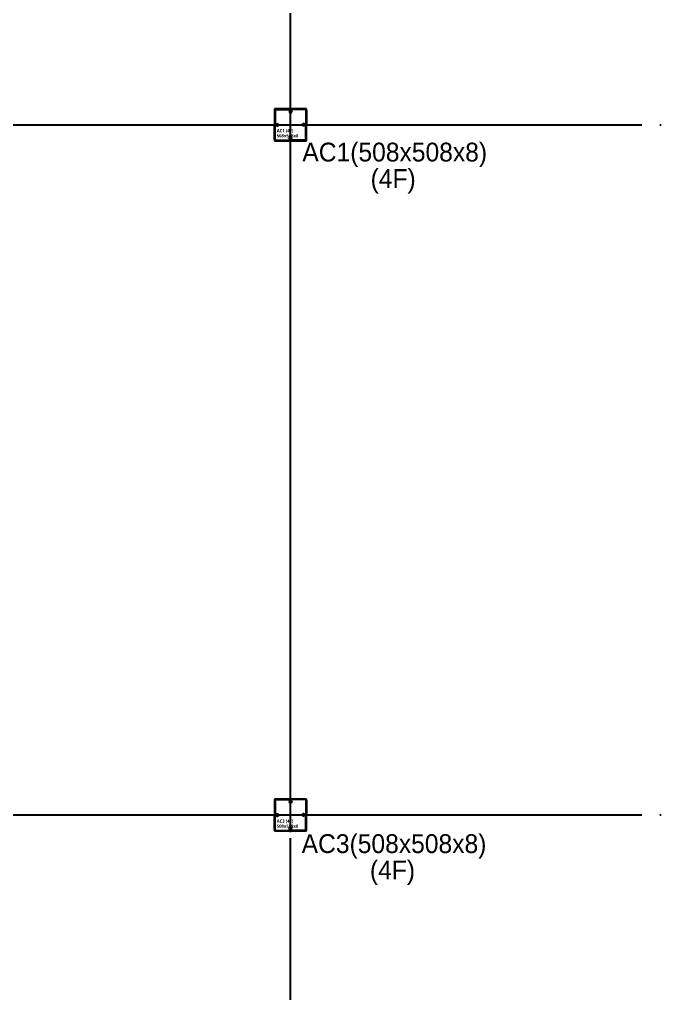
# Model space of a CAD drawing. Header units: millimetres. Extents: x -47382 to 204618, y -51045 to 127155.
# Drawn here: x 119680 to 130027, y 15525 to 31051 of the extents above; entities that cross this region are included whole.
import ezdxf
from ezdxf.enums import TextEntityAlignment as Align

# ---------------------------------------------------------------- set-up
doc = ezdxf.new("R2010")
doc.units = ezdxf.units.MM
doc.header["$LTSCALE"] = 300
doc.header["$MEASUREMENT"] = 0
doc.linetypes.add('CEN', pattern=[62, 60, -1, 0, -1])
doc.layers.get('0').update_dxf_attribs({"linetype": 'CONTINUOUS'})
doc.layers.get('Defpoints').update_dxf_attribs({"color": 153, "linetype": 'CONTINUOUS'})
for name, color, linetype in [('A-ST-AXIS-CEN', 252, 'CEN'), ('A-ST-COL', 2, 'CONTINUOUS'), ('Bound', 9, 'CONTINUOUS')]:
    doc.layers.add(name, color=color, linetype=linetype)
doc.layers.add('Defpoint', color=161, linetype='CONTINUOUS', plot=False)
doc.styles.add('SH_대대리576', font='NanumGothicBold.ttf')
doc.styles.add('돋움', font='')
doc.styles.get('돋움').set_extended_font_data('Dotum')

# ---------------------------------------------------------------- blocks, each defined once
blk = doc.blocks.new('AC3(4f)')
at = {"layer": 'A-ST-COL'}
for p, q in [((20, 508), (20, 294)), ((28, 508), (28, 294)), ((40, 528), (254, 528)), ((40, 520), (254, 520)), ((265, 504), (252, 473)), ((260, 470), (252, 473)), ((273, 501), (260, 470)), ((275, 501), (288, 470)), ((283, 504), (296, 473)), ((288, 470), (296, 473)), ((508, 528), (294, 528)), ((508, 520), (294, 520)), ((520, 508), (520, 294)), ((528, 508), (528, 294)), ((20, 40), (20, 254)), ((28, 40), (28, 254)), ((44, 283), (75, 296)), ((44, 265), (75, 252)), ((47, 275), (78, 288)), ((47, 273), (78, 260)), ((78, 288), (75, 296)), ((78, 260), (75, 252)), ((470, 288), (473, 296)), ((501, 275), (470, 288)), ((501, 273), (470, 260)), ((470, 260), (473, 252)), ((504, 283), (473, 296)), ((504, 265), (473, 252)), ((520, 40), (520, 254)), ((528, 40), (528, 254)), ((40, 28), (254, 28)), ((40, 20), (254, 20)), ((260, 78), (252, 75)), ((265, 44), (252, 75)), ((273, 47), (260, 78)), ((275, 47), (288, 78)), ((283, 44), (296, 75)), ((288, 78), (296, 75)), ((508, 28), (294, 28)), ((508, 20), (294, 20))]:
    blk.add_line(p, q, dxfattribs=at)
for centre, radius, start, end in [((40, 508), 20, 90, 180), ((40, 508), 12, 90, 180), ((254, 508), 20, 340, 90), ((254, 508), 12, 340, 90), ((294, 508), 20, 90, 200), ((294, 508), 12, 90, 200), ((508, 508), 20, 0, 90), ((508, 508), 12, 0, 90), ((40, 294), 20, 180, 290), ((40, 254), 20, 70, 180), ((40, 294), 12, 180, 290), ((40, 254), 12, 70, 180), ((508, 294), 20, 250, 0), ((508, 254), 20, 0, 110), ((508, 294), 12, 250, 0), ((508, 254), 12, 0, 110), ((40, 40), 20, 180, 270), ((40, 40), 12, 180, 270), ((254, 40), 20, 270, 20), ((254, 40), 12, 270, 20), ((294, 40), 20, 160, 270), ((294, 40), 12, 160, 270), ((508, 40), 20, 270, 0), ((508, 40), 12, 270, 0)]:
    blk.add_arc(centre, radius, start, end, dxfattribs=at)
at = {"layer": 'Bound', "color": 9, "linetype": 'Continuous'}
for p, q in [((528, 528), (20, 528)), ((20, 528), (20, 20)), ((528, 20), (528, 528)), ((20, 20), (528, 20))]:
    blk.add_line(p, q, dxfattribs=at)
at = {"layer": 'Defpoint'}
for p, q in [((274, 0), (274, 548)), ((0, 274), (548, 274))]:
    blk.add_line(p, q, dxfattribs=at)
at = {"layer": 'Defpoint', "linetype": 'Continuous', "style": 'SH_대대리576'}
for s, p in [('AC3 (4F)', (55, 177)), ('508x508x8', (55, 96))]:
    blk.add_text(s, height=50, dxfattribs=at).set_placement(p, align=Align.MIDDLE_LEFT)
blk = doc.blocks.new('AC1 (4f)')
at = {"layer": 'A-ST-COL'}
for p, q in [((20, 508), (20, 294)), ((28, 508), (28, 294)), ((40, 528), (254, 528)), ((40, 520), (254, 520)), ((265, 504), (252, 473)), ((260, 470), (252, 473)), ((273, 501), (260, 470)), ((275, 501), (288, 470)), ((283, 504), (296, 473)), ((288, 470), (296, 473)), ((508, 528), (294, 528)), ((508, 520), (294, 520)), ((520, 508), (520, 294)), ((528, 508), (528, 294)), ((20, 40), (20, 254)), ((28, 40), (28, 254)), ((44, 283), (75, 296)), ((44, 265), (75, 252)), ((47, 275), (78, 288)), ((47, 273), (78, 260)), ((78, 288), (75, 296)), ((78, 260), (75, 252)), ((470, 288), (473, 296)), ((501, 275), (470, 288)), ((501, 273), (470, 260)), ((470, 260), (473, 252)), ((504, 283), (473, 296)), ((504, 265), (473, 252)), ((520, 40), (520, 254)), ((528, 40), (528, 254)), ((40, 28), (254, 28)), ((40, 20), (254, 20)), ((260, 78), (252, 75)), ((265, 44), (252, 75)), ((273, 47), (260, 78)), ((275, 47), (288, 78)), ((283, 44), (296, 75)), ((288, 78), (296, 75)), ((508, 28), (294, 28)), ((508, 20), (294, 20))]:
    blk.add_line(p, q, dxfattribs=at)
for centre, radius, start, end in [((40, 508), 20, 90, 180), ((40, 508), 12, 90, 180), ((254, 508), 20, 340, 90), ((254, 508), 12, 340, 90), ((294, 508), 20, 90, 200), ((294, 508), 12, 90, 200), ((508, 508), 20, 0, 90), ((508, 508), 12, 0, 90), ((40, 294), 20, 180, 290), ((40, 254), 20, 70, 180), ((40, 294), 12, 180, 290), ((40, 254), 12, 70, 180), ((508, 294), 20, 250, 0), ((508, 254), 20, 0, 110), ((508, 294), 12, 250, 0), ((508, 254), 12, 0, 110), ((40, 40), 20, 180, 270), ((40, 40), 12, 180, 270), ((254, 40), 20, 270, 20), ((254, 40), 12, 270, 20), ((294, 40), 20, 160, 270), ((294, 40), 12, 160, 270), ((508, 40), 20, 270, 0), ((508, 40), 12, 270, 0)]:
    blk.add_arc(centre, radius, start, end, dxfattribs=at)
at = {"layer": 'Bound', "color": 9, "linetype": 'Continuous'}
for p, q in [((528, 528), (20, 528)), ((20, 528), (20, 20)), ((528, 20), (528, 528)), ((20, 20), (528, 20))]:
    blk.add_line(p, q, dxfattribs=at)
at = {"layer": 'Defpoint'}
for p, q in [((274, 0), (274, 548)), ((0, 274), (548, 274))]:
    blk.add_line(p, q, dxfattribs=at)
at = {"layer": 'Defpoint', "linetype": 'Continuous', "style": 'SH_대대리576'}
for s, p in [('AC1 (4F)', (56, 181)), ('508x508x8', (56, 100))]:
    blk.add_text(s, height=50, dxfattribs=at).set_placement(p, align=Align.MIDDLE_LEFT)
blk = doc.blocks.new('ACT 지상4층구조평면도')
for name, p in [('AC1 (4f)', (171108, 80142)), ('AC3(4f)', (171108, 69142))]:
    blk.add_blockref(name, p)

msp = doc.modelspace()

# ---------------------------------------------------------------- linework, layer by layer
at = {"layer": 'A-ST-AXIS-CEN'}
for p, q in [((124000, 0), (124000, 99371)), ((0, 29371), (142000, 29371)), ((0, 18371), (142000, 18371))]:
    msp.add_line(p, q, dxfattribs=at)

# ---------------------------------------------------------------- block references
msp.add_blockref('ACT 지상4층구조평면도', (-47382, -51045))

# ---------------------------------------------------------------- texts
at = {"layer": 'Defpoints', "linetype": 'Continuous', "style": '돋움'}
for s, p in [('AC1(508x508x8)', (125662, 28697)), ('(4F)', (125637, 28276)), ('AC3(508x508x8)', (125651, 17674)), ('(4F)', (125626, 17254))]:
    msp.add_text(s, height=300, dxfattribs=at).set_placement(p, align=Align.BOTTOM_CENTER)

doc.saveas('drawing.dxf')
